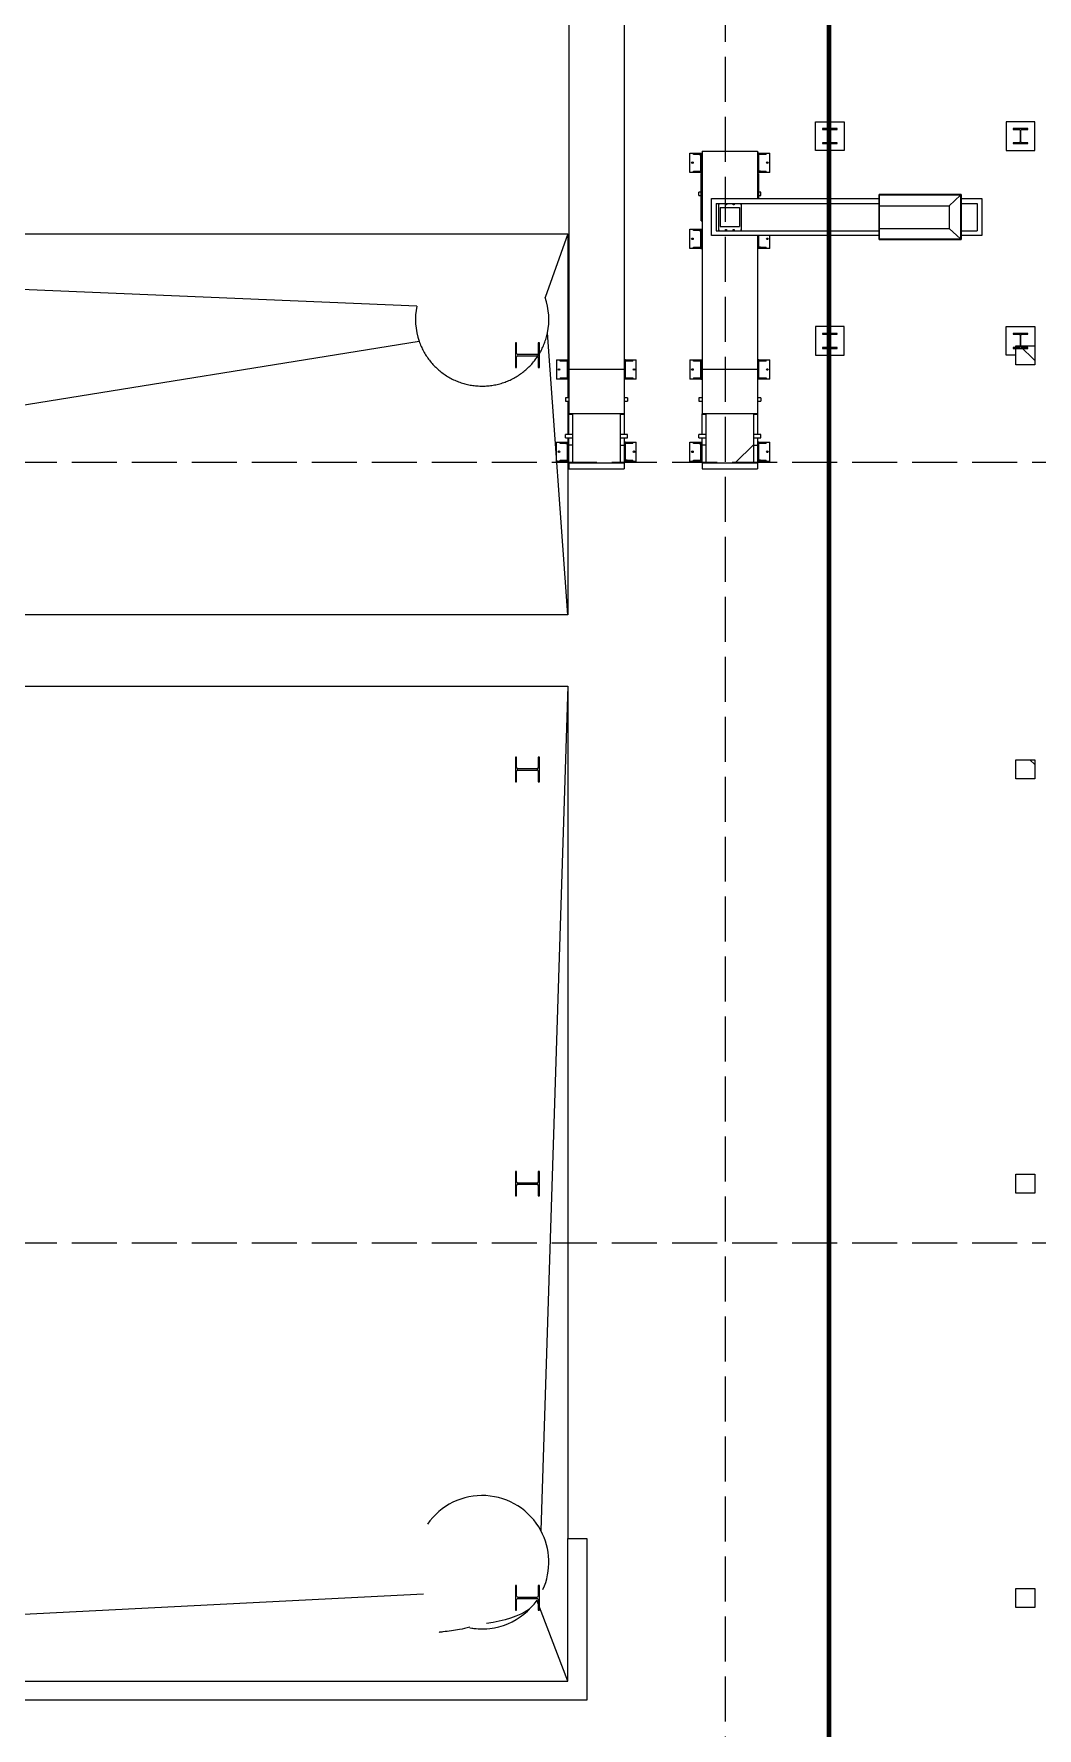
# Model space of a CAD drawing. Header units: millimetres. Extents: x 91119 to 792617, y 23924 to 150567.
# Drawn here: x 681647 to 692177, y 88344 to 106135 of the extents above; entities that cross this region are included whole.
import ezdxf

# ---------------------------------------------------------------- set-up
doc = ezdxf.new("R2010")
doc.units = ezdxf.units.MM
doc.header["$LTSCALE"] = 100
doc.linetypes.add('121217 IES and EMR$0$XKITLINE03', pattern=[6.299213, 4.724409, -1.574803])
doc.linetypes.add('DASHED', pattern=[19.05, 12.7, -6.35])
for name, color, linetype in [('121217 IES and EMR$0$grid', 8, 'Continuous'), ('121217 IES and EMR$0$Xref', 8, 'Continuous'), ('FA', 1, 'Continuous')]:
    doc.layers.add(name, color=color, linetype=linetype)

msp = doc.modelspace()

# ---------------------------------------------------------------- linework, layer by layer
at = {"layer": '121217 IES and EMR$0$grid', "linetype": '121217 IES and EMR$0$XKITLINE03'}
for p, q in [((688902, 144949), (688902, 30568)), ((768187, 101636), (614302, 101636)), ((768187, 93436), (614302, 93436))]:
    msp.add_line(p, q, dxfattribs=at)
at = {"layer": '121217 IES and EMR$0$Xref', "linetype": 'Continuous', "lineweight": 20}
for p, q in [((687262, 108403), (687262, 102614)), ((687842, 107517), (687842, 102614)), ((689852, 105211), (690152, 105211)), ((689852, 104911), (689852, 105211)), ((690152, 105211), (690152, 104911)), ((691852, 105211), (691852, 104911)), ((692152, 105211), (691852, 105211)), ((692152, 104911), (692152, 105211)), ((689925, 105140), (689925, 105131)), ((690078, 105140), (689925, 105140)), ((689925, 105131), (689991, 105131)), ((689925, 104992), (689925, 104983)), ((689991, 104992), (689925, 104992)), ((689925, 104983), (690078, 104983)), ((689998, 105123), (689998, 105000)), ((690005, 105000), (690005, 105123)), ((690013, 105131), (690078, 105131)), ((690078, 104992), (690013, 104992)), ((690078, 105131), (690078, 105140)), ((690078, 104983), (690078, 104992)), ((691925, 105140), (691925, 105131)), ((692078, 105140), (691925, 105140)), ((691925, 105131), (691991, 105131)), ((691925, 104992), (691925, 104983)), ((691991, 104992), (691925, 104992)), ((691925, 104983), (692078, 104983)), ((691998, 105123), (691998, 105000)), ((692005, 105000), (692005, 105123)), ((692013, 105131), (692078, 105131)), ((692078, 104992), (692013, 104992)), ((692078, 105131), (692078, 105140)), ((692078, 104983), (692078, 104992)), ((688533, 104884), (688637, 104884)), ((688533, 104681), (688533, 104884)), ((688570, 104879), (688630, 104879)), ((688570, 104870), (688570, 104879)), ((688630, 104870), (688570, 104870)), ((688630, 104879), (688646, 104879)), ((688630, 104870), (688630, 104879)), ((688630, 104870), (688646, 104870)), ((688637, 104884), (688646, 104884)), ((688646, 104884), (688656, 104884)), ((688646, 104884), (688646, 104872)), ((688646, 104694), (688646, 104872)), ((688656, 104872), (688656, 104884)), ((688656, 104694), (688656, 104872)), ((688662, 104903), (689242, 104903)), ((688662, 104903), (688662, 102614)), ((689242, 104903), (689242, 104405)), ((689257, 104884), (689248, 104884)), ((689248, 104884), (689248, 104872)), ((689248, 104872), (689248, 104694)), ((689257, 104884), (689267, 104884)), ((689257, 104872), (689257, 104884)), ((689273, 104879), (689257, 104879)), ((689257, 104694), (689257, 104872)), ((689273, 104870), (689257, 104870)), ((689267, 104884), (689370, 104884)), ((689273, 104879), (689333, 104879)), ((689273, 104870), (689273, 104879)), ((689333, 104870), (689273, 104870)), ((689333, 104870), (689333, 104879)), ((689370, 104681), (689370, 104884)), ((690152, 104911), (689852, 104911)), ((691852, 104911), (692152, 104911)), ((688637, 104681), (688533, 104681)), ((688570, 104695), (688630, 104695)), ((688570, 104686), (688570, 104695)), ((688630, 104686), (688570, 104686)), ((688630, 104695), (688646, 104695)), ((688630, 104686), (688630, 104695)), ((688630, 104686), (688646, 104686)), ((688646, 104681), (688637, 104681)), ((688646, 104694), (688646, 104681)), ((688646, 104681), (688656, 104681)), ((688652, 104668), (688662, 104668)), ((688652, 104656), (688652, 104668)), ((688652, 104173), (688652, 104656)), ((688656, 104681), (688656, 104694)), ((689252, 104668), (689242, 104668)), ((689248, 104694), (689248, 104681)), ((689257, 104681), (689248, 104681)), ((689252, 104668), (689252, 104656)), ((689252, 104656), (689252, 104405)), ((689273, 104695), (689257, 104695)), ((689257, 104681), (689257, 104694)), ((689273, 104686), (689257, 104686)), ((689267, 104681), (689257, 104681)), ((689370, 104681), (689267, 104681)), ((689273, 104695), (689333, 104695)), ((689273, 104686), (689273, 104695)), ((689333, 104686), (689273, 104686)), ((689333, 104686), (689333, 104695)), ((688627, 104437), (688627, 104474)), ((688652, 104474), (688627, 104474)), ((688627, 104437), (688652, 104437)), ((689277, 104474), (689252, 104474)), ((689252, 104437), (689277, 104437)), ((689277, 104437), (689277, 104474)), ((690518, 103975), (690518, 104447)), ((691378, 104447), (690518, 104447)), ((691371, 104441), (690524, 104441)), ((690524, 103982), (690524, 104441)), ((691371, 104441), (691255, 104330)), ((691371, 104441), (691371, 103982)), ((691378, 104447), (691378, 103975)), ((688758, 104405), (690518, 104405)), ((688758, 104017), (688758, 104405)), ((688808, 104355), (690518, 104355)), ((688808, 104355), (688808, 104067)), ((688833, 104355), (688833, 104067)), ((688850, 104311), (689053, 104311)), ((688850, 104311), (688850, 104111)), ((689053, 104311), (689053, 104111)), ((689071, 104355), (689071, 104067)), ((690524, 104330), (691255, 104330)), ((691255, 104330), (691255, 104092)), ((691378, 104405), (691596, 104405)), ((691378, 104355), (691546, 104355)), ((691546, 104355), (691546, 104067)), ((691596, 104405), (691596, 104017)), ((688533, 104084), (688637, 104084)), ((688533, 103881), (688533, 104084)), ((688637, 104084), (688646, 104084)), ((688646, 104084), (688656, 104084)), ((688646, 104084), (688646, 104071)), ((688652, 104173), (688662, 104173)), ((688656, 104071), (688656, 104084)), ((688850, 104111), (689053, 104111)), ((690524, 104092), (691255, 104092)), ((691255, 104092), (691371, 103982)), ((677977, 104036), (687252, 104036)), ((687252, 104036), (687013, 103366)), ((687252, 104036), (687252, 102712)), ((688570, 104079), (688630, 104079)), ((688570, 104070), (688570, 104079)), ((688630, 104070), (688570, 104070)), ((688630, 104079), (688646, 104079)), ((688630, 104070), (688630, 104079)), ((688630, 104070), (688646, 104070)), ((688646, 103894), (688646, 104071)), ((688656, 103894), (688656, 104071)), ((690518, 104017), (688758, 104017)), ((688808, 104067), (690518, 104067)), ((689242, 104017), (689242, 102614)), ((689248, 104017), (689248, 103894)), ((689257, 103894), (689257, 104017)), ((689370, 103881), (689370, 104017)), ((690518, 103975), (691378, 103975)), ((690524, 103982), (691371, 103982)), ((691378, 104067), (691546, 104067)), ((691596, 104017), (691378, 104017)), ((688637, 103881), (688533, 103881)), ((688570, 103895), (688630, 103895)), ((688570, 103886), (688570, 103895)), ((688630, 103886), (688570, 103886)), ((688630, 103895), (688646, 103895)), ((688630, 103886), (688630, 103895)), ((688630, 103886), (688646, 103886)), ((688646, 103881), (688637, 103881)), ((688646, 103894), (688646, 103881)), ((688646, 103881), (688656, 103881)), ((688656, 103881), (688656, 103894)), ((689248, 103894), (689248, 103881)), ((689257, 103881), (689248, 103881)), ((689273, 103895), (689257, 103895)), ((689257, 103881), (689257, 103894)), ((689273, 103886), (689257, 103886)), ((689267, 103881), (689257, 103881)), ((689370, 103881), (689267, 103881)), ((689273, 103895), (689333, 103895)), ((689273, 103886), (689273, 103895)), ((689333, 103886), (689273, 103886)), ((689333, 103886), (689333, 103895)), ((676892, 103651), (685666, 103278)), ((690152, 103061), (689852, 103061)), ((689852, 103061), (689852, 102761)), ((690152, 102761), (690152, 103061)), ((691852, 103061), (692152, 103061)), ((691852, 102761), (691852, 103061)), ((692152, 103061), (692152, 102861)), ((671152, 100567), (685690, 102907)), ((687252, 100036), (687037, 102995)), ((689925, 102990), (689925, 102981)), ((690078, 102990), (689925, 102990)), ((689925, 102981), (689991, 102981)), ((689925, 102842), (689925, 102833)), ((689991, 102842), (689925, 102842)), ((689998, 102973), (689998, 102850)), ((690005, 102850), (690005, 102973)), ((690013, 102981), (690078, 102981)), ((690078, 102842), (690013, 102842)), ((690078, 102981), (690078, 102990)), ((690078, 102833), (690078, 102842)), ((691925, 102990), (691925, 102981)), ((692078, 102990), (691925, 102990)), ((691925, 102981), (691991, 102981)), ((691925, 102842), (691925, 102833)), ((691991, 102842), (691925, 102842)), ((691998, 102973), (691998, 102850)), ((692005, 102850), (692005, 102973)), ((692013, 102981), (692078, 102981)), ((692078, 102842), (692013, 102842)), ((692078, 102981), (692078, 102990)), ((692078, 102833), (692078, 102842)), ((687133, 102712), (687133, 102509)), ((687133, 102712), (687237, 102712)), ((687170, 102708), (687230, 102708)), ((687170, 102698), (687170, 102708)), ((687230, 102698), (687170, 102698)), ((687230, 102708), (687246, 102708)), ((687230, 102698), (687230, 102708)), ((687246, 102698), (687230, 102698)), ((687237, 102712), (687246, 102712)), ((687246, 102712), (687256, 102712)), ((687246, 102712), (687246, 102700)), ((687246, 102522), (687246, 102700)), ((687256, 102700), (687256, 102712)), ((687256, 102522), (687256, 102700)), ((687857, 102712), (687848, 102712)), ((687848, 102712), (687848, 102700)), ((687848, 102700), (687848, 102522)), ((687857, 102712), (687867, 102712)), ((687857, 102700), (687857, 102712)), ((687857, 102708), (687873, 102708)), ((687857, 102522), (687857, 102700)), ((687873, 102698), (687857, 102698)), ((687867, 102712), (687970, 102712)), ((687873, 102708), (687933, 102708)), ((687873, 102698), (687873, 102708)), ((687933, 102698), (687873, 102698)), ((687933, 102698), (687933, 102708)), ((687970, 102509), (687970, 102712)), ((688533, 102712), (688533, 102509)), ((688533, 102712), (688637, 102712)), ((688570, 102708), (688630, 102708)), ((688570, 102698), (688570, 102708)), ((688630, 102698), (688570, 102698)), ((688630, 102708), (688646, 102708)), ((688630, 102698), (688630, 102708)), ((688646, 102698), (688630, 102698)), ((688637, 102712), (688646, 102712)), ((688646, 102712), (688656, 102712)), ((688646, 102712), (688646, 102700)), ((688646, 102522), (688646, 102700)), ((688656, 102700), (688656, 102712)), ((688656, 102522), (688656, 102700)), ((689257, 102712), (689248, 102712)), ((689248, 102712), (689248, 102700)), ((689248, 102700), (689248, 102522)), ((689257, 102712), (689267, 102712)), ((689257, 102700), (689257, 102712)), ((689257, 102708), (689273, 102708)), ((689257, 102522), (689257, 102700)), ((689273, 102698), (689257, 102698)), ((689267, 102712), (689370, 102712)), ((689273, 102708), (689333, 102708)), ((689273, 102698), (689273, 102708)), ((689333, 102698), (689273, 102698)), ((689333, 102698), (689333, 102708)), ((689370, 102509), (689370, 102712)), ((689852, 102761), (690152, 102761)), ((689925, 102833), (690078, 102833)), ((691952, 102761), (691852, 102761)), ((691925, 102833), (692078, 102833)), ((687237, 102509), (687133, 102509)), ((687170, 102523), (687170, 102514)), ((687170, 102523), (687230, 102523)), ((687230, 102514), (687170, 102514)), ((687230, 102523), (687246, 102523)), ((687230, 102514), (687230, 102523)), ((687246, 102514), (687230, 102514)), ((687246, 102509), (687237, 102509)), ((687246, 102522), (687246, 102509)), ((687246, 102509), (687256, 102509)), ((687252, 102509), (687252, 102312)), ((687256, 102509), (687256, 102522)), ((687262, 102614), (687842, 102614)), ((687262, 102614), (687262, 102147)), ((687842, 102614), (687842, 102147)), ((687848, 102522), (687848, 102509)), ((687857, 102509), (687848, 102509)), ((687857, 102523), (687873, 102523)), ((687857, 102509), (687857, 102522)), ((687873, 102514), (687857, 102514)), ((687867, 102509), (687857, 102509)), ((687970, 102509), (687867, 102509)), ((687873, 102523), (687933, 102523)), ((687873, 102514), (687873, 102523)), ((687933, 102514), (687873, 102514)), ((687933, 102523), (687933, 102514)), ((688637, 102509), (688533, 102509)), ((688570, 102523), (688570, 102514)), ((688570, 102523), (688630, 102523)), ((688630, 102514), (688570, 102514)), ((688630, 102523), (688646, 102523)), ((688630, 102514), (688630, 102523)), ((688646, 102514), (688630, 102514)), ((688646, 102509), (688637, 102509)), ((688646, 102522), (688646, 102509)), ((688646, 102509), (688656, 102509)), ((688656, 102509), (688656, 102522)), ((688662, 102614), (689242, 102614)), ((688662, 102614), (688662, 102147)), ((689242, 102614), (689242, 102147)), ((689248, 102522), (689248, 102509)), ((689257, 102509), (689248, 102509)), ((689257, 102523), (689273, 102523)), ((689257, 102509), (689257, 102522)), ((689273, 102514), (689257, 102514)), ((689267, 102509), (689257, 102509)), ((689370, 102509), (689267, 102509)), ((689273, 102523), (689333, 102523)), ((689273, 102514), (689273, 102523)), ((689333, 102514), (689273, 102514)), ((689333, 102523), (689333, 102514)), ((687227, 102312), (687227, 102277)), ((687262, 102312), (687227, 102312)), ((687877, 102312), (687842, 102312)), ((687877, 102312), (687877, 102277)), ((688627, 102312), (688627, 102277)), ((688662, 102312), (688627, 102312)), ((689277, 102312), (689242, 102312)), ((689277, 102312), (689277, 102277)), ((687227, 102277), (687262, 102277)), ((687252, 102277), (687252, 101927)), ((687262, 102142), (687262, 102147)), ((687842, 102147), (687262, 102147)), ((687262, 101927), (687262, 102142)), ((687262, 102142), (687300, 102142)), ((687300, 102142), (687300, 101635)), ((687804, 102142), (687842, 102142)), ((687804, 101635), (687804, 102142)), ((687842, 102277), (687877, 102277)), ((687842, 102142), (687842, 102147)), ((687842, 102142), (687842, 101927)), ((688627, 102277), (688662, 102277)), ((688662, 102142), (688662, 102147)), ((689242, 102147), (688662, 102147)), ((688662, 101927), (688662, 102142)), ((688662, 102142), (688700, 102142)), ((688700, 102142), (688700, 101635)), ((689204, 102142), (689242, 102142)), ((689204, 101635), (689204, 102142)), ((689242, 102277), (689277, 102277)), ((689242, 102142), (689242, 102147)), ((689242, 102142), (689242, 101927)), ((687133, 101849), (687237, 101849)), ((687133, 101646), (687133, 101849)), ((687170, 101844), (687230, 101844)), ((687170, 101834), (687170, 101844)), ((687230, 101834), (687170, 101834)), ((687227, 101892), (687227, 101927)), ((687300, 101927), (687227, 101927)), ((687227, 101892), (687300, 101892)), ((687230, 101844), (687246, 101844)), ((687230, 101834), (687230, 101844)), ((687230, 101834), (687246, 101834)), ((687237, 101849), (687246, 101849)), ((687246, 101849), (687256, 101849)), ((687246, 101849), (687246, 101836)), ((687246, 101658), (687246, 101836)), ((687252, 101892), (687252, 101849)), ((687256, 101836), (687256, 101849)), ((687256, 101658), (687256, 101836)), ((687262, 101815), (687262, 101892)), ((687300, 101815), (687262, 101815)), ((687262, 101635), (687262, 101815)), ((687877, 101927), (687804, 101927)), ((687804, 101892), (687877, 101892)), ((687804, 101815), (687842, 101815)), ((687842, 101892), (687842, 101815)), ((687842, 101815), (687842, 101635)), ((687857, 101849), (687848, 101849)), ((687848, 101849), (687848, 101836)), ((687848, 101836), (687848, 101658)), ((687857, 101849), (687867, 101849)), ((687857, 101836), (687857, 101849)), ((687873, 101844), (687857, 101844)), ((687857, 101658), (687857, 101836)), ((687873, 101834), (687857, 101834)), ((687867, 101849), (687970, 101849)), ((687873, 101844), (687933, 101844)), ((687873, 101834), (687873, 101844)), ((687933, 101834), (687873, 101834)), ((687877, 101892), (687877, 101927)), ((687933, 101834), (687933, 101844)), ((687970, 101646), (687970, 101849)), ((688533, 101849), (688637, 101849)), ((688533, 101646), (688533, 101849)), ((688570, 101844), (688630, 101844)), ((688570, 101834), (688570, 101844)), ((688630, 101834), (688570, 101834)), ((688627, 101892), (688627, 101927)), ((688700, 101927), (688627, 101927)), ((688627, 101892), (688700, 101892)), ((688630, 101844), (688646, 101844)), ((688630, 101834), (688630, 101844)), ((688630, 101834), (688646, 101834)), ((688637, 101849), (688646, 101849)), ((688646, 101849), (688656, 101849)), ((688646, 101849), (688646, 101836)), ((688646, 101658), (688646, 101836)), ((688656, 101836), (688656, 101849)), ((688656, 101658), (688656, 101836)), ((688662, 101815), (688662, 101892)), ((688700, 101815), (688662, 101815)), ((688662, 101635), (688662, 101815)), ((689277, 101927), (689204, 101927)), ((689204, 101892), (689277, 101892)), ((689204, 101815), (689242, 101815)), ((689242, 101892), (689242, 101815)), ((689242, 101815), (689242, 101635)), ((689257, 101849), (689248, 101849)), ((689248, 101849), (689248, 101836)), ((689248, 101836), (689248, 101658)), ((689257, 101849), (689267, 101849)), ((689257, 101836), (689257, 101849)), ((689273, 101844), (689257, 101844)), ((689257, 101658), (689257, 101836)), ((689273, 101834), (689257, 101834)), ((689267, 101849), (689370, 101849)), ((689273, 101844), (689333, 101844)), ((689273, 101834), (689273, 101844)), ((689333, 101834), (689273, 101834)), ((689277, 101892), (689277, 101927)), ((689333, 101834), (689333, 101844)), ((689370, 101646), (689370, 101849)), ((687237, 101646), (687133, 101646)), ((687170, 101660), (687230, 101660)), ((687170, 101650), (687170, 101660)), ((687230, 101650), (687170, 101650)), ((687230, 101660), (687246, 101660)), ((687230, 101650), (687230, 101660)), ((687230, 101650), (687246, 101650)), ((687246, 101646), (687237, 101646)), ((687246, 101658), (687246, 101646)), ((687246, 101646), (687256, 101646)), ((687252, 101646), (687252, 100036)), ((687256, 101646), (687256, 101658)), ((687300, 101635), (687262, 101635)), ((687262, 101630), (687262, 101635)), ((687262, 101630), (687262, 101569)), ((687262, 101630), (687842, 101630)), ((687842, 101635), (687804, 101635)), ((687842, 101630), (687842, 101635)), ((687842, 101630), (687842, 101569)), ((687848, 101658), (687848, 101646)), ((687857, 101646), (687848, 101646)), ((687873, 101660), (687857, 101660)), ((687857, 101646), (687857, 101658)), ((687873, 101650), (687857, 101650)), ((687867, 101646), (687857, 101646)), ((687970, 101646), (687867, 101646)), ((687873, 101660), (687933, 101660)), ((687873, 101650), (687873, 101660)), ((687933, 101650), (687873, 101650)), ((687933, 101650), (687933, 101660)), ((688637, 101646), (688533, 101646)), ((688570, 101660), (688630, 101660)), ((688570, 101650), (688570, 101660)), ((688630, 101650), (688570, 101650)), ((688630, 101660), (688646, 101660)), ((688630, 101650), (688630, 101660)), ((688630, 101650), (688646, 101650)), ((688646, 101646), (688637, 101646)), ((688646, 101658), (688646, 101646)), ((688646, 101646), (688656, 101646)), ((688656, 101646), (688656, 101658)), ((688700, 101635), (688662, 101635)), ((688662, 101630), (688662, 101635)), ((688662, 101630), (688662, 101569)), ((688662, 101630), (689242, 101630)), ((689242, 101635), (689204, 101635)), ((689242, 101630), (689242, 101635)), ((689242, 101630), (689242, 101569)), ((689248, 101658), (689248, 101646)), ((689257, 101646), (689248, 101646)), ((689273, 101660), (689257, 101660)), ((689257, 101646), (689257, 101658)), ((689273, 101650), (689257, 101650)), ((689267, 101646), (689257, 101646)), ((689370, 101646), (689267, 101646)), ((689273, 101660), (689333, 101660)), ((689273, 101650), (689273, 101660)), ((689333, 101650), (689273, 101650)), ((689333, 101650), (689333, 101660)), ((687262, 101569), (687842, 101569)), ((688662, 101569), (689242, 101569)), ((687252, 100036), (679762, 100036)), ((680051, 99286), (687252, 99286)), ((687252, 99286), (686968, 90418)), ((687252, 99286), (687252, 90336)), ((687252, 90336), (687452, 90336)), ((687252, 88836), (687252, 90336)), ((687452, 90336), (687452, 88636)), ((671152, 89006), (685735, 89754)), ((687252, 88836), (686927, 89688)), ((671152, 88836), (687252, 88836)), ((687452, 88636), (671152, 88636))]:
    msp.add_line(p, q, dxfattribs=at)
at = {"layer": '121217 IES and EMR$0$Xref', "linetype": 'Continuous', "lineweight": 0}
for p, q in [((691361, 103982), (691354, 103975)), ((691378, 103999), (691371, 103992)), ((691995, 102861), (692152, 102704)), ((689204, 101825), (689009, 101630)), ((692102, 98511), (692152, 98462))]:
    msp.add_line(p, q, dxfattribs=at)
at = {"layer": '121217 IES and EMR$0$Xref', "linetype": 'Continuous', "lineweight": 15}
for p, q in [((686702, 102890), (686702, 102632)), ((686714, 102890), (686702, 102890)), ((686714, 102780), (686714, 102890)), ((686940, 102890), (686940, 102780)), ((686952, 102890), (686940, 102890)), ((686952, 102632), (686952, 102890)), ((691952, 102861), (692152, 102861)), ((691952, 102661), (691952, 102861)), ((692152, 102861), (692152, 102661)), ((686714, 102632), (686714, 102743)), ((686927, 102767), (686727, 102767)), ((686727, 102755), (686927, 102755)), ((686940, 102743), (686940, 102632)), ((692152, 102661), (691952, 102661)), ((686702, 102632), (686714, 102632)), ((686940, 102632), (686952, 102632)), ((686702, 98540), (686702, 98282)), ((686714, 98540), (686702, 98540)), ((686714, 98430), (686714, 98540)), ((686714, 98282), (686714, 98393)), ((686927, 98417), (686727, 98417)), ((686727, 98405), (686927, 98405)), ((686940, 98540), (686940, 98430)), ((686952, 98540), (686940, 98540)), ((686940, 98393), (686940, 98282)), ((686952, 98282), (686952, 98540)), ((691952, 98311), (691952, 98511)), ((691952, 98511), (692152, 98511)), ((692152, 98511), (692152, 98311)), ((686702, 98282), (686714, 98282)), ((686940, 98282), (686952, 98282)), ((692152, 98311), (691952, 98311)), ((686702, 94190), (686702, 93932)), ((686714, 94190), (686702, 94190)), ((686714, 94080), (686714, 94190)), ((686940, 94190), (686940, 94080)), ((686952, 94190), (686940, 94190)), ((686952, 93932), (686952, 94190)), ((691952, 93961), (691952, 94161)), ((691952, 94161), (692152, 94161)), ((692152, 94161), (692152, 93961)), ((686714, 93932), (686714, 94043)), ((686927, 94067), (686727, 94067)), ((686727, 94055), (686927, 94055)), ((686940, 94043), (686940, 93932)), ((692152, 93961), (691952, 93961)), ((686702, 93932), (686714, 93932)), ((686940, 93932), (686952, 93932)), ((686702, 89840), (686702, 89582)), ((686714, 89840), (686702, 89840)), ((686714, 89730), (686714, 89840)), ((686714, 89582), (686714, 89693)), ((686927, 89717), (686727, 89717)), ((686727, 89705), (686927, 89705)), ((686940, 89840), (686940, 89730)), ((686952, 89840), (686940, 89840)), ((686940, 89693), (686940, 89582)), ((686952, 89582), (686952, 89840)), ((691952, 89611), (691952, 89811)), ((691952, 89811), (692152, 89811)), ((692152, 89811), (692152, 89611)), ((686702, 89582), (686714, 89582)), ((686940, 89582), (686952, 89582)), ((692152, 89611), (691952, 89611))]:
    msp.add_line(p, q, dxfattribs=at)
at = {"layer": '121217 IES and EMR$0$Xref', "linetype": 'Continuous', "lineweight": 20}
for centre, radius in [((688559, 104783), 8.5), ((689345, 104783), 8.5), ((688912, 104346), 6), ((688992, 104346), 6), ((688912, 104076), 6), ((688992, 104076), 6), ((688559, 103983), 8.5), ((689345, 103983), 8.5), ((687159, 102611), 8.5), ((687945, 102611), 8.5), ((688559, 102611), 8.5), ((689345, 102611), 8.5), ((687159, 101747), 8.5), ((687945, 101747), 8.5), ((688559, 101747), 8.5), ((689345, 101747), 8.5)]:
    msp.add_circle(centre, radius, dxfattribs=at)
for centre, radius, start, end in [((689991, 105123), 7.6, 0, 90), ((689991, 105000), 7.6, 270, 0), ((690013, 105123), 7.6, 90, 180), ((690013, 105000), 7.6, 180, 270), ((691991, 105123), 7.6, 0, 90), ((691991, 105000), 7.6, 270, 0), ((692013, 105123), 7.6, 90, 180), ((692013, 105000), 7.6, 180, 270), ((688832, 104346), 5.8, 277.9281, 82.0719), ((689072, 104346), 6, 101.537, 180), ((689072, 104346), 6, 180, 258.463), ((688832, 104076), 6, 277.6623, 82.3377), ((689072, 104076), 6, 101.537, 180), ((689072, 104076), 6, 180, 258.463), ((686352, 103136), 700, 168.3497, 199.1189), ((686352, 103136), 700, 348.3497, 19.1189), ((689991, 102973), 7.6, 0, 90), ((689991, 102850), 7.6, 270, 0), ((690013, 102973), 7.6, 90, 180), ((690013, 102850), 7.6, 180, 270), ((691991, 102973), 7.6, 0, 90), ((691991, 102850), 7.6, 270, 0), ((692013, 102973), 7.6, 90, 180), ((692013, 102850), 7.6, 180, 270), ((686352, 90086), 700, 28.3096, 145.2945), ((686352, 90086), 700, 335.7501, 28.3096), ((686352, 90086), 700, 260.0318, 325.2945), ((686352, 90086), 700, 259.2061, 274.1341)]:
    msp.add_arc(centre, radius, start, end, dxfattribs=at)
at = {"layer": '121217 IES and EMR$0$Xref', "linetype": 'Continuous', "lineweight": 15}
for centre, start, end in [((686727, 102780), 180, 270), ((686727, 102743), 90, 180), ((686927, 102780), 270, 0), ((686927, 102743), 0, 90), ((686727, 98430), 180, 270), ((686727, 98393), 90, 180), ((686927, 98430), 270, 0), ((686927, 98393), 0, 90), ((686727, 94080), 180, 270), ((686727, 94043), 90, 180), ((686927, 94080), 270, 0), ((686927, 94043), 0, 90), ((686727, 89730), 180, 270), ((686727, 89693), 90, 180), ((686927, 89730), 270, 0), ((686927, 89693), 0, 90)]:
    msp.add_arc(centre, 12.7, start, end, dxfattribs=at)
at = {"layer": '121217 IES and EMR$0$Xref', "linetype": 'Continuous', "lineweight": 20}
for points, knots in [([(685690, 102907), (685697, 102889), (685703, 102871), (685719, 102837), (685727, 102820), (685745, 102786), (685755, 102770), (685776, 102738), (685787, 102723), (685810, 102693), (685822, 102678), (685848, 102650), (685861, 102637), (685889, 102611), (685904, 102598), (685933, 102575), (685949, 102564), (685980, 102543), (685997, 102533), (686030, 102514), (686047, 102506), (686082, 102490), (686099, 102483), (686135, 102471), (686153, 102465), (686190, 102455), (686208, 102451), (686246, 102444), (686265, 102442), (686302, 102438), (686321, 102437), (686359, 102436), (686378, 102437), (686416, 102439), (686435, 102441), (686473, 102447), (686491, 102450), (686528, 102459), (686547, 102464), (686583, 102475), (686601, 102482), (686636, 102496), (686653, 102504), (686687, 102522), (686704, 102531), (686736, 102551), (686752, 102562), (686782, 102584), (686797, 102596), (686826, 102621), (686839, 102634), (686866, 102661), (686879, 102675), (686903, 102705), (686914, 102720), (686936, 102751), (686946, 102767), (686966, 102800), (686975, 102816), (686991, 102851), (686999, 102868), (687012, 102904), (687018, 102922), (687029, 102958), (687033, 102976), (687037, 102995)], [0, 0, 0, 0, 0.03125, 0.03125, 0.0625, 0.0625, 0.09375, 0.09375, 0.125, 0.125, 0.15625, 0.15625, 0.1875, 0.1875, 0.21875, 0.21875, 0.25, 0.25, 0.28125, 0.28125, 0.3125, 0.3125, 0.34375, 0.34375, 0.375, 0.375, 0.40625, 0.40625, 0.4375, 0.4375, 0.46875, 0.46875, 0.5, 0.5, 0.53125, 0.53125, 0.5625, 0.5625, 0.59375, 0.59375, 0.625, 0.625, 0.65625, 0.65625, 0.6875, 0.6875, 0.71875, 0.71875, 0.75, 0.75, 0.78125, 0.78125, 0.8125, 0.8125, 0.84375, 0.84375, 0.875, 0.875, 0.90625, 0.90625, 0.9375, 0.9375, 0.96875, 0.96875, 1, 1, 1, 1]), ([(686221, 89402), (686182, 89393), (686096, 89371), (685990, 89360), (685920, 89352), (685907, 89350), (685902, 89350), (685900, 89349), (685900, 89349), (685900, 89349), (685900, 89349), (685900, 89349), (685900, 89349), (685900, 89349)], [0, 0, 0, 0, 0.1307507, 0.3430058, 0.3748928, 0.3846203, 0.3903025, 0.3916584, 0.3919779, 0.3920238, 0.3920587, 0.3920733, 0.392085, 0.392085, 0.392085, 0.392085])]:
    msp.add_open_spline(points, degree=3, knots=knots, dxfattribs=at)
msp.add_open_spline([(686848, 89593), (686736, 89517), (686585, 89466), (686397, 89442)], degree=3, dxfattribs=at)
at = {"layer": 'FA', "linetype": 'DASHED', "ltscale": 0.5, "const_width": 50}
msp.add_lwpolyline([(689992, 36437), (689992, 139843)], dxfattribs=at)

doc.saveas('drawing.dxf')
